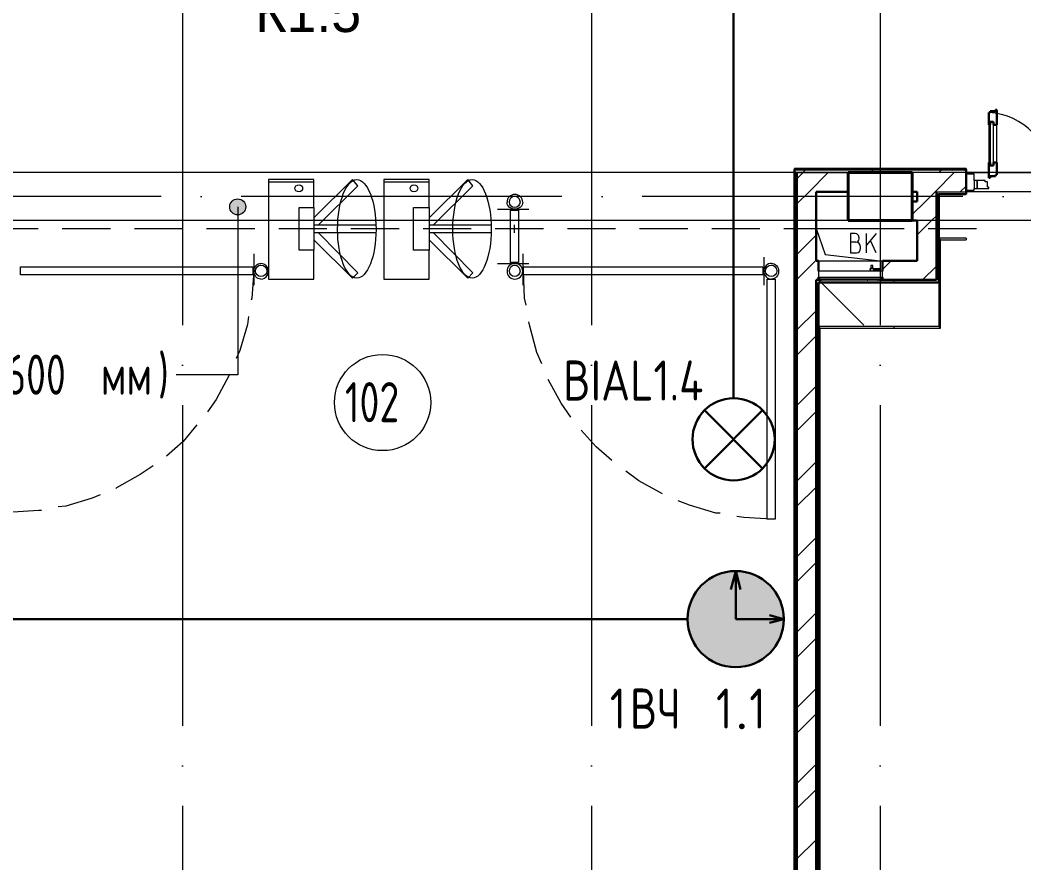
# Model space of a CAD drawing. Header units: millimetres. Extents: x -421858 to 614926, y -468665 to 141641.
# Drawn here: x -33971 to -27712, y -18149 to -12890 of the extents above; entities that cross this region are included whole.
import ezdxf
from ezdxf.enums import TextEntityAlignment as Align

# ---------------------------------------------------------------- set-up
doc = ezdxf.new("R2010")
doc.units = ezdxf.units.MM
doc.set_wipeout_variables(frame=1)
for name, pattern in [('ADSK_Линия сетки', [25, 20, -2.5, 0, -2.5]), ('ADSK_Сверху', [450, 300, -150]), ('ADSK_Штриховая_ш3 п1_5', [4.5, 3, -1.5]), ('GOST2.303 5', [24, 20, -1.5, 1, -1.5])]:
    doc.linetypes.add(name, pattern=pattern)
for name, color, linetype, lineweight in [('PDF _Геометрия', 252, 'Continuous', 9), ('RC-Оповещение_световое', 7, 'Continuous', 30), ('Аннотация', 7, 'Continuous', 18), ('Витраж', 7, 'Continuous', 9), ('Двери', 252, 'Continuous', 9), ('Линии', 252, 'Continuous', 9), ('лс', 5, 'Continuous', 30), ('Марки помещений', 252, 'Continuous', 20), ('Несущие колонны', 252, 'Continuous', 18), ('Оборудование', 8, 'Continuous', 18), ('Ограждение', 252, 'Continuous', 9), ('Оси', 252, 'Continuous', 9), ('Перекрытие', 252, 'Continuous', 18), ('Стены наружные', 7, 'Continuous', 18), ('Стены штриховка', 252, 'Continuous', 9), ('СУ Часофикация', 205, 'Continuous', 30)]:
    doc.layers.add(name, color=color, linetype=linetype, lineweight=lineweight)
for name, color, linetype in [('RC-Позиционные_обозначения', 7, 'Continuous'), ('RC-Таблицы', 7, 'Continuous'), ('TEXT1', 7, 'Continuous')]:
    doc.layers.add(name, color=color, linetype=linetype)
doc.layers.add('Двери открывание', color=7, linetype='Continuous', lineweight=9, true_color=0xc0c0c0)
doc.styles.add('GOST Common_3', font='', dxfattribs={"height": 3.5})
doc.styles.add('Mipgost_5', font='', dxfattribs={"height": 250})
doc.styles.add('RubezhCAD', font='', dxfattribs={"oblique": 10})
doc.styles.get("Standard").update_dxf_attribs({"font": ''})
doc.styles.add('times', font='times.ttf')
doc.styles.get('GOST Common_3').set_extended_font_data('GOST 2.304 type A')
doc.styles.get('Mipgost_5').set_extended_font_data('Mipgost')
doc.styles.get('RubezhCAD').set_extended_font_data('GOST type A')
doc.styles.get('Standard').set_extended_font_data('GOST type B')
pattern_1 = [(0, (-32121.8, 98), (0, 600), []), (90, (-32121.8, 98), (-600, 4e-14), [])]

# ---------------------------------------------------------------- blocks, each defined once
blk = doc.blocks.new('1 этаж')
at = {"layer": 'Аннотация', "lineweight": 9, "true_color": 0x636466}
h = blk.add_hatch(color=251, dxfattribs=at)
edge = h.paths.add_edge_path()
edge.add_arc((-32613.8, -14055.8), 50, 0, 360)
at = {"layer": 'Ограждение', "true_color": 0x636466}
h = blk.add_hatch(dxfattribs=at)
h.set_pattern_fill('FP_26', color=251, style=0, pattern_type=2)
h.set_pattern_definition(pattern_1)
h.paths.add_polyline_path([(-29142.8, -13821.7), (-28072.8, -13821.7), (-28072.8, -13816.7), (-29142.8, -13816.7)])
h = blk.add_hatch(dxfattribs=at)
h.set_pattern_fill('FP_25', color=251, style=0, pattern_type=2)
h.set_pattern_definition(pattern_1)
h.paths.add_polyline_path([(-28232.8, -14811.7), (-28232.8, -14261.7), (-28242.8, -14251.7), (-28242.8, -14801.7)])
h = blk.add_hatch(dxfattribs=at)
h.set_pattern_fill('FP_25', color=251, style=0, pattern_type=2)
h.set_pattern_definition(pattern_1)
h.paths.add_polyline_path([(-28982.8, -14811.7), (-28232.8, -14811.7), (-28242.8, -14801.7), (-28992.8, -14801.7)])
h = blk.add_hatch(dxfattribs=at)
h.set_pattern_fill('FP_25', color=251, style=0, pattern_type=2)
h.set_pattern_definition(pattern_1)
h.paths.add_polyline_path([(-28992.8, -20141.7), (-28982.8, -20141.7), (-28982.8, -20041.7), (-28992.8, -20041.7)])
h.paths.add_polyline_path([(-28992.8, -19961.7), (-28982.8, -19961.7), (-28982.8, -14811.7), (-28992.8, -14801.7), (-28992.8, -19850.1)])
at = {"color": 251, "lineweight": 18, "true_color": 0x636466}
for p, q in [((-29007.8, -14191.7), (-28950.3, -14352.9)), ((-29007.8, -14191.7), (-28607.8, -14191.7)), ((-28607.8, -14191.7), (-28607.8, -14391.7)), ((-28763.4, -14222.5), (-28793.4, -14222.5)), ((-28793.4, -14222.5), (-28793.4, -14342.5)), ((-28740, -14255.8), (-28740, -14245.8)), ((-28633.4, -14222.5), (-28693.4, -14294)), ((-28693.4, -14342.5), (-28693.4, -14222.5)), ((-28633.4, -14342.5), (-28669.3, -14265.3)), ((-28760, -14275.8), (-28793.4, -14275.8)), ((-28730, -14315.8), (-28730, -14305.8)), ((-28950.3, -14352.9), (-28607.8, -14391.7)), ((-28793.4, -14342.5), (-28756.7, -14342.5))]:
    blk.add_line(p, q, dxfattribs=at)
for centre, radius, start, end in [((-28763.4, -14245.8), 23.3, 0, 90), ((-28760, -14255.8), 20, 270, 0), ((-28760, -14305.8), 30, 0, 90), ((-28756.7, -14315.8), 26.7, 270, 0)]:
    blk.add_arc(centre, radius, start, end, dxfattribs=at)
at = {"layer": 'PDF _Геометрия', "color": 251, "true_color": 0x636466}
for p, q in [((-32138.1, -13901.9), (-32421.2, -13901.9)), ((-31419.3, -13901.9), (-31702.4, -13901.9)), ((-30994.6, -14070.7), (-30798.5, -14070.7)), ((-32138.1, -14168.7), (-31751.4, -14168.7)), ((-31419.3, -14168.7), (-31032.7, -14168.7)), ((-30891.1, -14168.7), (-30891.1, -14217.7)), ((-31751.4, -14217.7), (-32138.1, -14217.7)), ((-31032.7, -14217.7), (-31419.3, -14217.7)), ((-32513.8, -14348.4), (-32513.8, -14544.4)), ((-30836.6, -14348.4), (-30836.6, -14544.4)), ((-29333.8, -14370.2), (-29333.8, -14544.4)), ((-30994.6, -14408.3), (-30798.5, -14408.3))]:
    blk.add_line(p, q, dxfattribs=at)
at = {"layer": 'PDF _Геометрия', "color": 251, "true_color": 0x636466, "flags": 128}
for points in [[(-32138.1, -14059.8), (-32138.1, -13885.6), (-32421.2, -13885.6), (-32421.2, -14506.3), (-32138.1, -14506.3), (-32138.1, -14326.6), (-32230.6, -14326.6), (-32230.6, -14059.8), (-32138.1, -14059.8), (-32138.1, -14326.6)], [(-32110.8, -14168.7), (-31865.8, -13923.7), (-31898.5, -13885.6), (-32138.1, -14125.2)], [(-31419.3, -14059.8), (-31419.3, -13885.6), (-31702.4, -13885.6), (-31702.4, -14506.3), (-31419.3, -14506.3), (-31419.3, -14326.6), (-31517.3, -14326.6), (-31517.3, -14059.8), (-31419.3, -14059.8), (-31419.3, -14326.6)], [(-31392.1, -14168.7), (-31147, -13923.7), (-31179.7, -13885.6), (-31419.3, -14125.2)], [(-30863.9, -14402.9), (-30912.9, -14402.9), (-30912.9, -14076.2), (-30863.9, -14076.2), (-30863.9, -14402.9)], [(-32110.8, -14217.7), (-31865.8, -14468.2), (-31898.5, -14500.9), (-32138.1, -14261.3)], [(-31392.1, -14217.7), (-31147, -14468.2), (-31179.7, -14500.9), (-31419.3, -14261.3)], [(-33967.6, -14479.1), (-33967.6, -14430.1), (-32519.2, -14430.1), (-32519.2, -14479.1), (-33967.6, -14479.1)], [(-32513.8, -14457.3), (-32524.7, -14626.1), (-32530.1, -14637)], [(-30831.2, -14430.1), (-29339.2, -14430.1), (-29339.2, -14479.1), (-30831.2, -14479.1), (-30831.2, -14430.1)], [(-30814.9, -14669.7), (-30825.8, -14626.1), (-30831.2, -14457.3)], [(-29263, -14506.3), (-29263, -16003.8), (-29312, -16003.8), (-29312, -14506.3), (-29263, -14506.3)], [(-32546.4, -14740.5), (-32551.9, -14789.5), (-32600.9, -14952.8), (-32622.7, -15001.8)], [(-30716.9, -15034.5), (-30749.5, -14963.7), (-30793.1, -14800.4), (-30798.5, -14773.1)], [(-32660.8, -15099.9), (-32666.2, -15105.3), (-32747.9, -15257.8), (-32802.4, -15334)], [(-30537.2, -15366.7), (-30597.1, -15279.5), (-30678.7, -15132.5)], [(-32867.7, -15415.7), (-32954.8, -15519.1), (-33058.3, -15611.7)], [(-30281.2, -15638.9), (-30379.2, -15551.8), (-30471.8, -15448.3)], [(-33140, -15671.6), (-33221.6, -15726.1), (-33368.7, -15807.7), (-33374.1, -15813.2)], [(-29965.4, -15845.8), (-30112.4, -15764.2), (-30194.1, -15704.3)], [(-33472.1, -15851.3), (-33521.1, -15873.1), (-33684.5, -15922.1), (-33733.5, -15927.5)], [(-29606, -15965.6), (-29633.3, -15965.6), (-29796.6, -15916.6), (-29867.4, -15889.4)], [(-33837, -15949.3), (-33853.3, -15949.3), (-34016.6, -15960.2)], [(-29284.8, -16003.8), (-29459, -15992.9), (-29502.6, -15987.4)]]:
    blk.add_lwpolyline(points, dxfattribs=at)
at = {"layer": 'PDF _Геометрия', "color": 251, "true_color": 0x636466}
for centre, start, end in [((-30885.9, -14026.9), 89.76027, 180.23973), ((-30885.9, -14026.9), 89.76027, 180.23973), ((-30885.4, -14026.9), 359.76027, 90.23973), ((-30885.4, -14026.9), 359.76027, 90.23973), ((-32470, -14457.5), 269.76027, 90.23973), ((-32470, -14457.5), 269.76027, 90.23973), ((-30885.9, -14457.1), 89.76027, 180.23973), ((-30885.9, -14457.1), 89.76027, 180.23973), ((-30885.9, -14457.5), 179.76027, 270.23973), ((-30885.9, -14457.5), 179.76027, 270.23973), ((-30885.4, -14457.1), 359.76027, 90.23973), ((-30885.4, -14457.1), 359.76027, 90.23973), ((-30885.4, -14457.5), 269.76027, 0.23973), ((-30885.4, -14457.5), 269.76027, 0.23973), ((-29285, -14457.1), 89.76027, 180.23973), ((-29285, -14457.5), 179.76027, 270.23973)]:
    blk.add_arc(centre, 48.8, start, end, dxfattribs=at)
for points in [[(-31991, -14195.9), (-31991, -14021.7), (-31936.6, -13885.6), (-31871.2, -13885.6)], [(-31871.2, -13885.6), (-31805.9, -13885.6), (-31751.4, -14021.7), (-31751.4, -14195.9)], [(-31272.3, -14195.9), (-31272.3, -14021.7), (-31217.8, -13885.6), (-31152.5, -13885.6)], [(-31152.5, -13885.6), (-31087.1, -13885.6), (-31032.7, -14021.7), (-31032.7, -14195.9)], [(-32257.8, -13940), (-32257.8, -13929.1), (-32247, -13918.2), (-32230.6, -13918.2)], [(-32230.6, -13961.8), (-32247, -13961.8), (-32257.8, -13950.9), (-32257.8, -13940)], [(-32230.6, -13918.2), (-32219.7, -13918.2), (-32208.8, -13929.1), (-32208.8, -13940)], [(-32208.8, -13940), (-32208.8, -13950.9), (-32219.7, -13961.8), (-32230.6, -13961.8)], [(-31539.1, -13940), (-31539.1, -13929.1), (-31528.2, -13918.2), (-31517.3, -13918.2)], [(-31517.3, -13961.8), (-31528.2, -13961.8), (-31539.1, -13950.9), (-31539.1, -13940)], [(-31517.3, -13918.2), (-31501, -13918.2), (-31490.1, -13929.1), (-31490.1, -13940)], [(-31490.1, -13940), (-31490.1, -13950.9), (-31501, -13961.8), (-31517.3, -13961.8)], [(-30918.3, -14027.1), (-30918.3, -14005.4), (-30907.4, -13989), (-30885.7, -13989)], [(-30918.3, -14027.1), (-30918.3, -14005.4), (-30907.4, -13989), (-30885.7, -13989)], [(-30885.7, -13989), (-30869.3, -13989), (-30853, -14005.4), (-30853, -14027.1)], [(-30885.7, -13989), (-30869.3, -13989), (-30853, -14005.4), (-30853, -14027.1)], [(-30885.7, -14070.7), (-30912.9, -14070.7), (-30934.7, -14048.9), (-30934.7, -14027.1)], [(-30885.7, -14070.7), (-30912.9, -14070.7), (-30934.7, -14048.9), (-30934.7, -14027.1)], [(-30885.7, -14059.8), (-30907.4, -14059.8), (-30918.3, -14043.5), (-30918.3, -14027.1)], [(-30885.7, -14059.8), (-30907.4, -14059.8), (-30918.3, -14043.5), (-30918.3, -14027.1)], [(-30836.6, -14027.1), (-30836.6, -14048.9), (-30858.4, -14070.7), (-30885.7, -14070.7)], [(-30853, -14027.1), (-30853, -14043.5), (-30869.3, -14059.8), (-30885.7, -14059.8)], [(-30836.6, -14027.1), (-30836.6, -14048.9), (-30858.4, -14070.7), (-30885.7, -14070.7)], [(-30853, -14027.1), (-30853, -14043.5), (-30869.3, -14059.8), (-30885.7, -14059.8)], [(-31871.2, -14500.9), (-31936.6, -14500.9), (-31991, -14364.8), (-31991, -14195.9)], [(-31751.4, -14195.9), (-31751.4, -14364.8), (-31805.9, -14500.9), (-31871.2, -14500.9)], [(-31152.5, -14500.9), (-31217.8, -14500.9), (-31272.3, -14364.8), (-31272.3, -14195.9)], [(-31032.7, -14195.9), (-31032.7, -14364.8), (-31087.1, -14500.9), (-31152.5, -14500.9)], [(-32513.8, -14457.3), (-32513.8, -14430.1), (-32492, -14408.3), (-32470.2, -14408.3)], [(-32513.8, -14457.3), (-32513.8, -14430.1), (-32492, -14408.3), (-32470.2, -14408.3)], [(-32470.2, -14506.3), (-32492, -14506.3), (-32513.8, -14484.5), (-32513.8, -14457.3)], [(-32470.2, -14506.3), (-32492, -14506.3), (-32513.8, -14484.5), (-32513.8, -14457.3)], [(-32502.9, -14457.3), (-32502.9, -14435.5), (-32486.5, -14419.2), (-32470.2, -14419.2)], [(-32470.2, -14490), (-32486.5, -14490), (-32502.9, -14473.7), (-32502.9, -14457.3)], [(-32470.2, -14419.2), (-32448.4, -14419.2), (-32432.1, -14435.5), (-32432.1, -14457.3)], [(-32432.1, -14457.3), (-32432.1, -14473.7), (-32448.4, -14490), (-32470.2, -14490)], [(-30918.3, -14457.3), (-30918.3, -14435.5), (-30907.4, -14419.2), (-30885.7, -14419.2)], [(-30918.3, -14457.3), (-30918.3, -14435.5), (-30907.4, -14419.2), (-30885.7, -14419.2)], [(-30885.7, -14490), (-30907.4, -14490), (-30918.3, -14473.7), (-30918.3, -14457.3)], [(-30885.7, -14490), (-30907.4, -14490), (-30918.3, -14473.7), (-30918.3, -14457.3)], [(-30885.7, -14419.2), (-30869.3, -14419.2), (-30853, -14435.5), (-30853, -14457.3)], [(-30885.7, -14419.2), (-30869.3, -14419.2), (-30853, -14435.5), (-30853, -14457.3)], [(-30853, -14457.3), (-30853, -14473.7), (-30869.3, -14490), (-30885.7, -14490)], [(-30853, -14457.3), (-30853, -14473.7), (-30869.3, -14490), (-30885.7, -14490)], [(-29322.9, -14457.3), (-29322.9, -14435.5), (-29306.5, -14419.2), (-29284.8, -14419.2)], [(-29284.8, -14490), (-29306.5, -14490), (-29322.9, -14473.7), (-29322.9, -14457.3)], [(-29284.8, -14408.3), (-29263, -14408.3), (-29241.2, -14430.1), (-29241.2, -14457.3)], [(-29284.8, -14419.2), (-29268.4, -14419.2), (-29252.1, -14435.5), (-29252.1, -14457.3)], [(-29241.2, -14457.3), (-29241.2, -14484.5), (-29263, -14506.3), (-29284.8, -14506.3)], [(-29252.1, -14457.3), (-29252.1, -14473.7), (-29268.4, -14490), (-29284.8, -14490)]]:
    blk.add_open_spline(points, degree=3, dxfattribs=at)
at = {"layer": 'Аннотация', "color": 251, "lineweight": 9, "true_color": 0x636466}
for p, q in [((-32613.8, -14055.8), (-32613.8, -15102.6)), ((-32992.3, -15102.6), (-32998.4, -15102.6)), ((-32613.8, -15102.6), (-32992.3, -15102.6))]:
    blk.add_line(p, q, dxfattribs=at)
blk.add_circle((-32613.8, -14055.8), 50, dxfattribs=at)
at = {"layer": 'Витраж', "color": 251, "lineweight": 18, "true_color": 0x636466, "extrusion": (0, 0, -1)}
for p, q in [((-28022.8, -13851.7), (-28072.8, -13851.7)), ((-28072.8, -13851.7), (-28072.8, -13951.7)), ((-28022.8, -13891.7), (-28022.8, -13851.7)), ((-28072.8, -13951.7), (-28022.8, -13951.7)), ((-28022.8, -13951.7), (-28022.8, -13941.7))]:
    blk.add_line(p, q, dxfattribs=at)
at = {"layer": 'Двери', "color": 251, "lineweight": 30, "true_color": 0x636466}
for p, q in [((-27880.8, -13449.7), (-27888.8, -13449.7)), ((-27888.8, -13449.7), (-27888.8, -13458.7)), ((-27880.8, -13543.7), (-27880.8, -13449.7)), ((-27922.8, -13467.7), (-27930.8, -13467.7)), ((-27930.8, -13467.7), (-27930.8, -13543.7)), ((-27888.8, -13458.7), (-27922.8, -13458.7)), ((-27922.8, -13458.7), (-27922.8, -13467.7)), ((-27921.8, -13543.7), (-27930.8, -13543.7)), ((-27921.8, -13525.7), (-27921.8, -13543.7)), ((-27900.8, -13525.7), (-27921.8, -13525.7)), ((-27900.8, -13543.7), (-27900.8, -13525.7)), ((-27880.8, -13543.7), (-27900.8, -13543.7)), ((-27930.8, -13779.7), (-27930.8, -13873.7)), ((-27921.8, -13779.7), (-27930.8, -13779.7)), ((-27921.8, -13797.7), (-27921.8, -13779.7)), ((-27900.8, -13797.7), (-27921.8, -13797.7)), ((-27900.8, -13779.7), (-27900.8, -13797.7)), ((-27880.8, -13779.7), (-27900.8, -13779.7)), ((-27880.8, -13855.7), (-27880.8, -13779.7)), ((-27930.8, -13873.7), (-27922.8, -13873.7)), ((-27922.8, -13873.7), (-27922.8, -13864.7)), ((-27922.8, -13864.7), (-27888.8, -13864.7)), ((-27888.8, -13864.7), (-27888.8, -13855.7)), ((-27888.8, -13855.7), (-27880.8, -13855.7))]:
    blk.add_line(p, q, dxfattribs=at)
at = {"layer": 'Двери', "color": 251, "true_color": 0x636466}
for p, q in [((-27930.8, -13543.7), (-27930.8, -13779.7)), ((-27921.8, -13525.7), (-27921.8, -13797.7)), ((-27900.8, -13525.7), (-27921.8, -13525.7)), ((-27900.8, -13797.7), (-27900.8, -13525.7)), ((-27880.8, -13779.7), (-27880.8, -13543.7)), ((-27921.8, -13797.7), (-27900.8, -13797.7)), ((-28022.8, -13891.7), (-28022.8, -13941.7)), ((-28002.8, -13891.7), (-28022.8, -13891.7)), ((-28002.8, -13941.7), (-28002.8, -13891.7)), ((-27953.8, -13891.7), (-28002.8, -13891.7)), ((-28002.8, -13891.7), (-28002.8, -13941.7)), ((-27953.8, -13899.7), (-27953.8, -13891.7)), ((-28022.8, -13941.7), (-28002.8, -13941.7)), ((-28002.8, -13941.7), (-27930.8, -13941.7)), ((-27939.8, -13899.7), (-27953.8, -13899.7)), ((-27939.8, -13933.7), (-27939.8, -13899.7)), ((-27930.8, -13933.7), (-27939.8, -13933.7)), ((-27930.8, -13941.7), (-27930.8, -13933.7))]:
    blk.add_line(p, q, dxfattribs=at)
at = {"layer": 'Двери открывание', "color": 251, "true_color": 0x636466}
blk.add_arc((-27948.8, -13873.7), 406, 0, 87.45896, dxfattribs=at)
at = {"layer": 'Линии', "color": 251, "linetype": 'ADSK_Сверху', "ltscale": 100, "true_color": 0x636466}
for p, q in [((-15052.8, -13841.7), (-48262.8, -13841.7)), ((-15052.8, -14141.7), (-48262.8, -14141.7))]:
    blk.add_line(p, q, dxfattribs=at)
at = {"layer": 'Линии', "color": 251, "linetype": 'ADSK_Штриховая_ш3 п1_5', "ltscale": 100, "true_color": 0x636466}
blk.add_line((-40457.8, -14191.7), (-27897.8, -14191.7), dxfattribs=at)
at = {"layer": 'Марки помещений', "color": 251, "true_color": 0x636466}
blk.add_circle((-31710.5, -15276.7), 300, dxfattribs=at)
at = {"layer": 'Несущие колонны', "color": 251, "lineweight": 40, "true_color": 0x636466}
for p, q in [((-28807.8, -13841.7), (-28407.8, -13841.7)), ((-28807.8, -14141.7), (-28807.8, -13841.7)), ((-28407.8, -13841.7), (-28807.8, -13841.7)), ((-28407.8, -13841.7), (-28407.8, -14141.7)), ((-28807.8, -13961.7), (-28807.8, -14141.7)), ((-28407.8, -14141.7), (-28407.8, -13961.7)), ((-28407.8, -14141.7), (-28807.8, -14141.7)), ((-28807.8, -14141.7), (-28407.8, -14141.7))]:
    blk.add_line(p, q, dxfattribs=at)
at = {"layer": 'Несущие колонны', "color": 251, "true_color": 0x636466}
for p, q in [((-28807.8, -13841.7), (-28807.8, -13961.7)), ((-28407.8, -13961.7), (-28407.8, -13841.7))]:
    blk.add_line(p, q, dxfattribs=at)
at = {"layer": 'Оборудование', "color": 251, "true_color": 0x636466}
for p, q in [((-28992.8, -14456.7), (-28992.8, -14493.1)), ((-28592.8, -14456.7), (-28992.8, -14456.7)), ((-28664.1, -14441.4), (-28672.4, -14441.4)), ((-28672.4, -14441.4), (-28672.4, -14446.4)), ((-28672.4, -14446.4), (-28664.1, -14446.4)), ((-28669, -14440.8), (-28669, -14456.7)), ((-28649.7, -14440.8), (-28669, -14440.8)), ((-28665.4, -14438.9), (-28667.4, -14440.8)), ((-28665.4, -14421.4), (-28665.4, -14438.9)), ((-28653.2, -14421.4), (-28665.4, -14421.4)), ((-28653.2, -14438.9), (-28665.4, -14438.9)), ((-28608.7, -14441.4), (-28654.5, -14441.4)), ((-28654.5, -14446.4), (-28608.7, -14446.4)), ((-28653.2, -14438.9), (-28653.2, -14421.4)), ((-28651.2, -14440.8), (-28653.2, -14438.9)), ((-28649.7, -14456.7), (-28649.7, -14440.8)), ((-28608.7, -14446.4), (-28608.7, -14441.4)), ((-28592.8, -14493.1), (-28592.8, -14456.7)), ((-28992.8, -14511.7), (-28710, -14794.6)), ((-28991.9, -14494), (-28593.7, -14494)), ((-28985.8, -14494), (-28985.8, -14503.8)), ((-28984.8, -14504.7), (-28600.8, -14504.7)), ((-28973.8, -14506.3), (-28973.8, -14511.7)), ((-28973.8, -14511.7), (-28611.8, -14511.7)), ((-28689.3, -14511.7), (-28689.3, -14513.7)), ((-28689.3, -14513.7), (-28685.3, -14513.7)), ((-28624.8, -14513.7), (-28685.3, -14513.7)), ((-28624.8, -14513.7), (-28620.8, -14513.7)), ((-28620.8, -14513.7), (-28620.8, -14511.7)), ((-28611.8, -14511.7), (-28611.8, -14506.3)), ((-28599.8, -14503.8), (-28599.8, -14494))]:
    blk.add_line(p, q, dxfattribs=at)
for points, knots in [([(-28992.8, -14493.1), (-28992.8, -14493.2), (-28992.8, -14493.4), (-28992.7, -14493.6), (-28992.5, -14493.8), (-28992.4, -14493.9), (-28992.2, -14494), (-28992.1, -14494), (-28992, -14494), (-28991.9, -14494)], [-1, -1, -1, -1, -0.833333, -0.666667, -0.5, -0.333333, -0.25, -0.166667, 0, 0, 0, 0]), ([(-28985.8, -14503.8), (-28985.8, -14503.9), (-28985.8, -14504), (-28985.7, -14504.2), (-28985.6, -14504.4), (-28985.4, -14504.5), (-28985.3, -14504.6), (-28985.2, -14504.7), (-28985.1, -14504.7), (-28984.9, -14504.7), (-28984.8, -14504.7)], [-1, -1, -1, -1, -0.833333, -0.666667, -0.541667, -0.416667, -0.333333, -0.25, -0.166667, 0, 0, 0, 0]), ([(-28975.3, -14504.7), (-28975.2, -14504.7), (-28975, -14504.8), (-28974.7, -14504.8), (-28974.6, -14504.9), (-28974.4, -14505), (-28974.2, -14505.2), (-28974.1, -14505.3), (-28974, -14505.5), (-28973.9, -14505.7), (-28973.8, -14505.9), (-28973.8, -14506.1), (-28973.8, -14506.3)], [-1, -1, -1, -1, -0.833333, -0.75, -0.666667, -0.583333, -0.5, -0.416667, -0.333333, -0.25, -0.166667, 0, 0, 0, 0]), ([(-28611.8, -14506.3), (-28611.8, -14506.1), (-28611.8, -14505.9), (-28611.7, -14505.7), (-28611.6, -14505.5), (-28611.5, -14505.3), (-28611.4, -14505.2), (-28611.2, -14505), (-28611, -14504.9), (-28610.9, -14504.8), (-28610.6, -14504.8), (-28610.4, -14504.7), (-28610.3, -14504.7)], [0, 0, 0, 0, 0.166667, 0.25, 0.333333, 0.416667, 0.5, 0.583333, 0.666667, 0.75, 0.833333, 1, 1, 1, 1]), ([(-28600.8, -14504.7), (-28600.7, -14504.7), (-28600.5, -14504.7), (-28600.4, -14504.7), (-28600.3, -14504.6), (-28600.2, -14504.5), (-28600, -14504.4), (-28599.9, -14504.2), (-28599.8, -14504), (-28599.8, -14503.9), (-28599.8, -14503.8)], [0, 0, 0, 0, 0.166667, 0.25, 0.333333, 0.416667, 0.541667, 0.666667, 0.833333, 1, 1, 1, 1]), ([(-28593.7, -14494), (-28593.6, -14494), (-28593.5, -14494), (-28593.4, -14494), (-28593.2, -14493.9), (-28593.1, -14493.8), (-28592.9, -14493.6), (-28592.8, -14493.4), (-28592.8, -14493.2), (-28592.8, -14493.1)], [0, 0, 0, 0, 0.166667, 0.25, 0.333333, 0.5, 0.666667, 0.833333, 1, 1, 1, 1])]:
    blk.add_open_spline(points, degree=3, knots=knots, dxfattribs=at)
at = {"layer": 'Ограждение', "color": 251, "true_color": 0x636466}
for p, q in [((-29142.8, -13821.7), (-29142.8, -13816.7)), ((-28072.8, -13816.7), (-29142.8, -13816.7)), ((-28072.8, -13816.7), (-28072.8, -13821.7)), ((-28072.8, -14251.7), (-28242.8, -14251.7)), ((-28242.8, -14251.7), (-28232.8, -14261.7)), ((-28232.8, -14261.7), (-28072.8, -14261.7)), ((-28232.8, -14811.7), (-28232.8, -14261.7)), ((-28072.8, -14251.7), (-28072.8, -14261.7)), ((-28242.8, -14526.7), (-28242.8, -14801.7)), ((-28242.8, -14801.7), (-28992.8, -14801.7)), ((-28992.8, -14801.7), (-28982.8, -14811.7)), ((-28982.8, -14811.7), (-28232.8, -14811.7)), ((-28982.8, -19961.7), (-28982.8, -14811.7)), ((-28242.8, -14801.7), (-28232.8, -14811.7))]:
    blk.add_line(p, q, dxfattribs=at)
at = {"layer": 'Оси', "color": 251, "linetype": 'ADSK_Линия сетки', "ltscale": 100, "true_color": 0x636466}
for p, q in [((-32957.8, 32208.9), (-32957.8, -33767.9)), ((-30407.8, 32208.9), (-30407.8, -33767.9)), ((-28607.8, 32208.9), (-28607.8, -33767.9)), ((4409.5, -13991.7), (-72530.1, -13991.7))]:
    blk.add_line(p, q, dxfattribs=at)
at = {"layer": 'Перекрытие', "color": 251, "ltscale": 100, "true_color": 0x636466}
for p, q in [((-29007.8, -14191.7), (-28607.8, -14191.7)), ((-28607.8, -14191.7), (-28607.8, -14391.7))]:
    blk.add_line(p, q, dxfattribs=at)
at = {"layer": 'Стены наружные', "color": 251, "lineweight": 30, "true_color": 0x636466}
for p, q in [((-29142.8, -13821.7), (-29142.8, -20126.7)), ((-28072.8, -13821.7), (-29142.8, -13821.7)), ((-28072.8, -13976.7), (-28072.8, -13821.7)), ((-29127.8, -20141.7), (-29127.8, -13841.7)), ((-28807.8, -13841.7), (-28407.8, -13841.7)), ((-29007.8, -13961.7), (-28807.8, -13961.7)), ((-29007.8, -14391.7), (-29007.8, -13961.7)), ((-28407.8, -13961.7), (-28377.8, -13961.7)), ((-28377.8, -13961.7), (-28377.8, -14021.7)), ((-28257.8, -13961.7), (-28257.8, -14511.7)), ((-28242.8, -13976.7), (-28072.8, -13976.7)), ((-28242.8, -14526.7), (-28242.8, -13976.7)), ((-28377.8, -14021.7), (-28407.8, -14021.7)), ((-28407.8, -14021.7), (-28407.8, -14141.7)), ((-28407.8, -14141.7), (-28377.8, -14141.7)), ((-28377.8, -14141.7), (-28377.8, -14391.7)), ((-28992.8, -14391.7), (-29007.8, -14391.7)), ((-28992.8, -14456.7), (-28992.8, -14391.7)), ((-28377.8, -14391.7), (-28592.8, -14391.7)), ((-28592.8, -14391.7), (-28592.8, -14456.7)), ((-29007.8, -19966.7), (-29007.8, -14511.7)), ((-28973.8, -14511.7), (-29007.8, -14511.7)), ((-28992.8, -14511.7), (-28992.8, -14493.4)), ((-28257.8, -14511.7), (-28611.8, -14511.7)), ((-28592.8, -14493.4), (-28592.8, -14511.7)), ((-28992.8, -19961.7), (-28992.8, -14526.7)), ((-28992.8, -14526.7), (-28242.8, -14526.7))]:
    blk.add_line(p, q, dxfattribs=at)
at = {"layer": 'Стены наружные', "color": 251, "linetype": 'Continuous', "lineweight": 9, "true_color": 0x636466}
for p, q in [((-29142.8, -13822.8), (-29141.7, -13821.7)), ((-29091, -13841.7), (-29076, -13826.7)), ((-29076, -13826.7), (-29071, -13821.7)), ((-29005.3, -13826.7), (-29000.3, -13821.7)), ((-28934.6, -13826.7), (-28929.6, -13821.7)), ((-28863.9, -13826.7), (-28858.9, -13821.7)), ((-28793.1, -13826.7), (-28788.1, -13821.7)), ((-28722.4, -13826.7), (-28717.4, -13821.7)), ((-28666.7, -13841.7), (-28651.7, -13826.7)), ((-28651.7, -13826.7), (-28646.7, -13821.7)), ((-28581, -13826.7), (-28576, -13821.7)), ((-28510.3, -13826.7), (-28505.3, -13821.7)), ((-28439.6, -13826.7), (-28434.6, -13821.7)), ((-28368.9, -13826.7), (-28363.9, -13821.7)), ((-28298.2, -13826.7), (-28293.2, -13821.7)), ((-28242.5, -13841.7), (-28227.5, -13826.7)), ((-28227.5, -13826.7), (-28222.5, -13821.7)), ((-28156.8, -13826.7), (-28151.8, -13821.7)), ((-28086, -13826.7), (-28081, -13821.7)), ((-29142.8, -13893.5), (-29127.8, -13878.5)), ((-29127.8, -13880.7), (-29088.9, -13841.7)), ((-29051.7, -13961.7), (-28931.7, -13841.7)), ((-28265.9, -13961.7), (-28145.9, -13841.7)), ((-28108.8, -13961.7), (-28072.8, -13925.7)), ((-29127.8, -14037.8), (-29051.7, -13961.7)), ((-28325.9, -14021.7), (-28265.9, -13961.7)), ((-28407.8, -14103.6), (-28325.9, -14021.7)), ((-28377.8, -14230.7), (-28288.8, -14141.7)), ((-28288.8, -14141.7), (-28257.8, -14110.7)), ((-29127.8, -14352.1), (-29007.8, -14232.1)), ((-29142.8, -14317.8), (-29127.8, -14302.8)), ((-29127.8, -14509.3), (-29007.8, -14389.3)), ((-28592.8, -14445.7), (-28538.8, -14391.7)), ((-28344.5, -14511.7), (-28257.8, -14425.1)), ((-28521.8, -14526.7), (-28521.8, -14511.7)), ((-29127.8, -14823.6), (-29007.8, -14703.6)), ((-29142.8, -14742.1), (-29127.8, -14727.1)), ((-29127.8, -14980.7), (-29007.8, -14860.7)), ((-29142.8, -15166.3), (-29127.8, -15151.3)), ((-29127.8, -15295.1), (-29007.8, -15175.1)), ((-29127.8, -15452.2), (-29007.8, -15332.2)), ((-29142.8, -15590.6), (-29127.8, -15575.6)), ((-29127.8, -15766.5), (-29007.8, -15646.5)), ((-29127.8, -15923.7), (-29007.8, -15803.7)), ((-29142.8, -16014.9), (-29127.8, -15999.9)), ((-29127.8, -16238), (-29007.8, -16118)), ((-29127.8, -16395.1), (-29007.8, -16275.1)), ((-29142.8, -16439.1), (-29127.8, -16424.1)), ((-29127.8, -16709.4), (-29007.8, -16589.4)), ((-29127.8, -16866.6), (-29007.8, -16746.6)), ((-29142.8, -16863.4), (-29127.8, -16848.4)), ((-29127.8, -17180.9), (-29007.8, -17060.9)), ((-29142.8, -17287.7), (-29127.8, -17272.7)), ((-29127.8, -17338.1), (-29007.8, -17218.1)), ((-29127.8, -17652.4), (-29007.8, -17532.4)), ((-29142.8, -17711.9), (-29127.8, -17696.9)), ((-29127.8, -17809.5), (-29007.8, -17689.5)), ((-29127.8, -18123.8), (-29007.8, -18003.8)), ((-29142.8, -18136.2), (-29127.8, -18121.2))]:
    blk.add_line(p, q, dxfattribs=at)
at = {"layer": 'Стены наружные', "color": 251, "true_color": 0x636466}
for p, q in [((-28807.8, -13961.7), (-28807.8, -13841.7)), ((-28407.8, -13841.7), (-28407.8, -13961.7)), ((-28072.8, -13841.7), (-27930.8, -13841.7)), ((-27880.8, -13841.7), (-26664.8, -13841.7)), ((-23032.8, -13961.7), (-28072.8, -13961.7)), ((-28992.8, -14391.7), (-28592.8, -14391.7))]:
    blk.add_line(p, q, dxfattribs=at)
at = {"layer": 'Стены штриховка', "color": 251, "true_color": 0x636466}
for p, q in [((-28072.8, -13826.7), (-29142.8, -13826.7)), ((-29142.8, -13841.7), (-28807.8, -13841.7)), ((-28072.8, -13841.7), (-28407.8, -13841.7)), ((-28257.8, -13961.7), (-28072.8, -13961.7)), ((-28242.8, -13976.7), (-28257.8, -13976.7))]:
    blk.add_line(p, q, dxfattribs=at)
at = {"layer": 'Аннотация', "color": 251, "true_color": 0x636466, "style": 'GOST Common_3', "width": 0.9}
for s, p in [(')', (-33110.2, -15227.6)), ('=600', (-34187.8, -15227.6)), ('мм', (-33467.4, -15227.6))]:
    blk.add_text(s, height=250, dxfattribs=at).set_placement(p)
at = {"layer": 'Марки помещений', "color": 251, "true_color": 0x636466, "style": 'GOST Common_3', "width": 0.9}
blk.add_text('102', height=250, dxfattribs=at).set_placement((-31945.4, -15399))
blk = doc.blocks.new('*U1567')
at = {"true_color": 0xffffff}
h = blk.add_hatch(color=7, dxfattribs=at)
edge = h.paths.add_edge_path()
edge.add_arc((0, 0), 300, 0, 360)
at = {"layer": 'СУ Часофикация'}
for p, q in [((0, 300), (-30.7, 185.5)), ((0, 0), (0, 300)), ((0, 300), (30.7, 185.5)), ((0, 0), (300, 0)), ((300, 0), (210.3, 24)), ((300, 0), (210.3, -24))]:
    blk.add_line(p, q, dxfattribs=at)
blk.add_circle((0, 0), 300, dxfattribs=at)
at = {"layer": 'TEXT1'}
for s, height, style, p in [('ВЧ', 250, 'RubezhCAD', (-659.5, -682.8)), ('.', 200, 'times', (0.6, -682.8))]:
    blk.add_text(s, height=height, dxfattribs=dict(at, style=style)).set_placement(p)
at = {"layer": 'TEXT1', "style": 'RubezhCAD'}
for tag, p in [('PPK', (-683.7, -682.8)), ('SHL', (-21.4, -682.8))]:
    blk.add_attdef(tag, text='', height=250, dxfattribs=at).set_placement(p, align=Align.RIGHT)
blk.add_attdef('N', (85.4, -682.8), '', height=250, dxfattribs=at)
blk = doc.blocks.new('RC-UGO-OS-10')
at = {"layer": 'RC-Оповещение_световое', "color": 5}
for p, q in [((-1.812, 1.812), (1.811, -1.812)), ((-1.812, -1.812), (1.811, 1.811))]:
    blk.add_line(p, q, dxfattribs=at)
blk.add_circle((0, 0), 2.562, dxfattribs=at)
at = {"layer": 'RC-Оповещение_световое'}
blk.add_attdef('PSTN', text='', height=2.5, dxfattribs=at).set_placement((0.862, 2.394), align=Align.BOTTOM_LEFT)

msp = doc.modelspace()

# ---------------------------------------------------------------- linework, layer by layer
at = {"layer": 'лс', "color": 11, "linetype": 'Continuous', "ltscale": 100, "transparency": 33554687}
msp.add_line((-29522, -15249.8), (-29522, -12506.1), dxfattribs=at)
at = {"layer": 'СУ Часофикация'}
msp.add_lwpolyline([(-39525.9, -17635.9), (-35390.5, -17635.9), (-35390.5, -16627.7), (-29809, -16627.7)], dxfattribs=at)

# ---------------------------------------------------------------- block references
msp.add_blockref('1 этаж', (0, 0))
at = {"layer": 'СУ Часофикация', "linetype": 'GOST2.303 5'}
msp.add_blockref('*U1567', (-29509, -16627.7), dxfattribs=at).add_auto_attribs({'PPK': '1', 'SHL': '1', 'N': '1'})

# ---------------------------------------------------------------- texts
at = {"layer": 'RC-Таблицы', "linetype": 'Continuous', "lineweight": 40, "transparency": 33554687, "insert": (-32174.1, -12842.1), "char_height": 250, "width": 2400, "attachment_point": 5, "style": 'Mipgost_5'}
msp.add_mtext('К1.5', dxfattribs=at)

# ---------------------------------------------------------------- next in the draw order: block references
at = {"layer": 'RC-Оповещение_световое', "color": 1, "lineweight": 50}
ref = msp.add_blockref('RC-UGO-OS-10', (-29522, -15506), dxfattribs=dict(at, xscale=100, yscale=100, zscale=100))
ref.add_attrib('PSTN', 'BIAL1.4', dxfattribs={"layer": 'RC-Позиционные_обозначения', "height": 250, "style": 'RubezhCAD'}).set_placement((-30147.5, -15339), align=Align.BOTTOM_CENTER)

doc.saveas('drawing.dxf')
